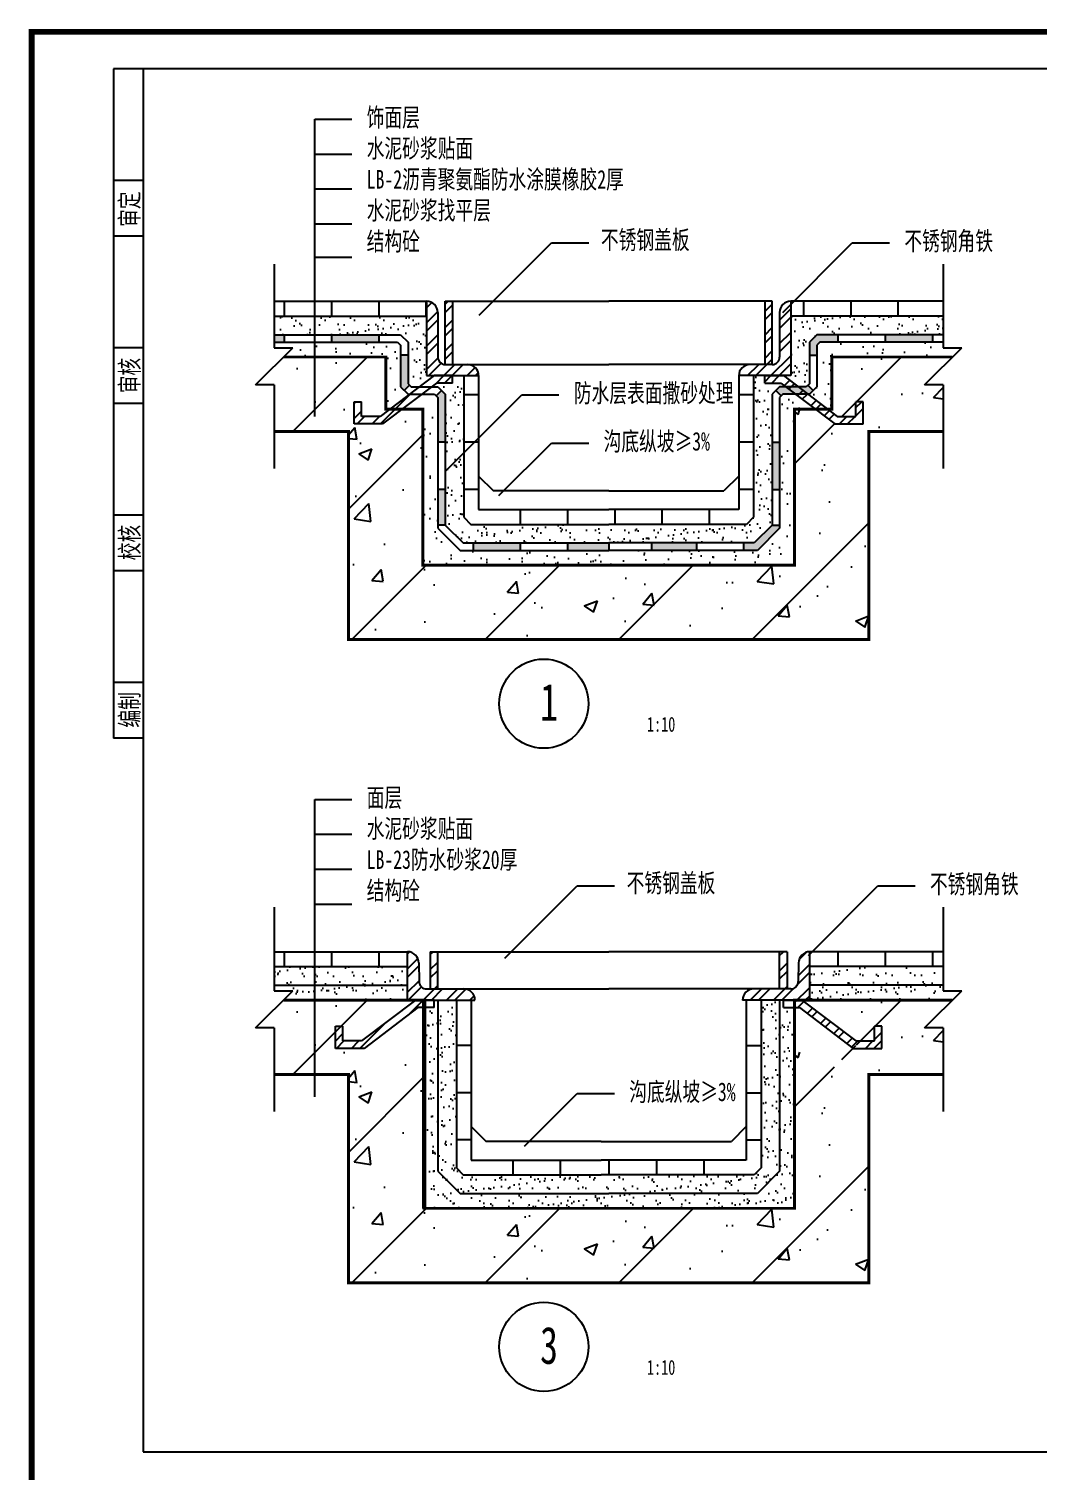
# Model space of a CAD drawing. Extents: x -1435 to -294, y -762 to 85.
# Drawn here: x -855.2 to -719.4, y -543.5 to -349.5 of the extents above; entities that cross this region are included whole.
import ezdxf

# ---------------------------------------------------------------- set-up
doc = ezdxf.new("R2010")
doc.units = 0
doc.layers.get('0').update_dxf_attribs({"linetype": 'CONTINUOUS'})
doc.styles.get("Standard").update_dxf_attribs({"font": 'SimSun.ttf', "width": 0.7, "height": 2.5})
pattern_1 = [(45, (-8, -5), (-1.571545, 1.571545), []), (45, (-8, -3.8887), (-1.571545, 1.571545), [])]
pattern_2 = [(37.5, (0, 3.5), (-0.0800016, 2.447066), [0, -1.9304, 0, -2.159, 0, -2.06375]), (7.5, (0, 3.5), (2.247616, 3.584126), [0, -1.0414, 0, -1.7399, 0, -0.66675]), (327.5, (-1.562, 3.5), (3.954962, 0.007186), [0, -0.635, 0, -2.286, 0, -2.9845]), (317.5, (-1.562, 3.5), (3.817782, 1.114647), [0, -0.3175, 0, -1.4986, 0, -1.7145])]

# ---------------------------------------------------------------- blocks, each defined once
blk = doc.blocks.new('X1')
blk.add_circle((-0.07, -0.01), 6)
at = {"insert": (-0.57, 2.69), "char_height": 5, "width": 2.34, "attachment_point": 1}
blk.add_mtext('1', dxfattribs=at)

msp = doc.modelspace()

# ---------------------------------------------------------------- hatches: boundary and pattern name
h = msp.add_hatch()
h.set_pattern_fill('STEEL', color=256, scale=0.7, style=0)
h.set_pattern_definition(pattern_1)
h.paths.add_polyline_path([(-800.2, -387.59, 0.414293), (-801.7, -386.09), (-801.7, -396.1), (-794.7, -396.1, 0.414214), (-796.2, -394.6), (-799.2, -394.6, -0.414229), (-800.2, -393.6)])
h.paths.add_polyline_path([(-752.7, -396.1), (-752.7, -386.09, 0.414293), (-754.2, -387.59), (-754.2, -393.6, -0.414229), (-755.2, -394.6), (-758.2, -394.6, 0.414214), (-759.7, -396.1)])
h.paths.add_polyline_path([(-755.2, -386.09), (-756.2, -386.09), (-756.2, -394.6), (-755.2, -394.6)], flags=16)
h.paths.add_polyline_path([(-799.2, -394.6), (-798.2, -394.6), (-798.2, -386.09), (-799.2, -386.09)], flags=16)
h = msp.add_hatch()
h.set_pattern_fill('AR-SAND', color=256, scale=0.05, style=0)
h.set_pattern_definition([(37.5, (-8, -5), (-0.0800016, 2.447066), [0, -1.9304, 0, -2.159, 0, -2.06375]), (7.5, (-8, -5), (2.247616, 3.584126), [0, -1.0414, 0, -1.7399, 0, -0.66675]), (327.5, (-9.562, -5), (3.954962, 0.007186), [0, -0.635, 0, -2.286, 0, -2.9845]), (317.5, (-9.562, -5), (3.817782, 1.114647), [0, -0.3175, 0, -1.4986, 0, -1.7145])])
h.paths.add_polyline_path([(-805.2, -390.59), (-804.2, -391.59), (-804.2, -397.19), (-803.79, -397.6), (-802.68, -397.6), (-800.7, -396.1), (-801.7, -396.1), (-801.7, -388.09), (-822.2, -388.09), (-822.2, -390.59)])
h.paths.add_polyline_path([(-796.7, -396.1), (-798.2, -396.1), (-798.2, -397.1), (-800.37, -397.1), (-801.03, -397.6), (-800.2, -397.6), (-799.2, -398.6), (-799.2, -416.19), (-796.79, -418.6), (-777.2, -418.6), (-757.62, -418.6), (-755.2, -416.19), (-755.2, -398.6), (-754.2, -397.6), (-753.38, -397.6), (-754.04, -397.1), (-756.2, -397.1), (-756.2, -396.1), (-757.7, -396.1), (-757.7, -415.15), (-758.65, -416.1), (-777.2, -416.1), (-795.76, -416.1), (-796.7, -415.15)])
h.paths.add_polyline_path([(-752.7, -396.1), (-753.7, -396.1), (-751.73, -397.6), (-750.62, -397.6), (-750.2, -397.19), (-750.2, -391.59), (-749.2, -390.59), (-732.2, -390.59), (-732.2, -388.09), (-752.7, -388.09)])
h = msp.add_hatch(color=256)
h.paths.add_polyline_path([(-800.2, -405.05), (-799.2, -405.05), (-799.2, -398.6), (-799.7, -398.1), (-800.41, -398.81), (-800.2, -399.02)])
h.paths.add_polyline_path([(-800.2, -416.19), (-799.2, -416.19), (-799.2, -411.4), (-800.2, -411.4)])
h.paths.add_polyline_path([(-789.05, -419.6), (-789.05, -418.6), (-795.4, -418.6), (-795.4, -419.6)])
h.paths.add_polyline_path([(-782.7, -418.6), (-782.7, -419.6), (-777.2, -419.6), (-777.2, -418.6)])
h.paths.add_polyline_path([(-765.36, -419.6), (-765.36, -418.6), (-771.43, -418.6), (-771.43, -419.6)])
h.paths.add_polyline_path([(-757.62, -418.6), (-759.01, -418.6), (-759.01, -419.6), (-757.2, -419.6), (-754.2, -416.6), (-754.2, -416.19), (-755.2, -416.19)])
h.paths.add_polyline_path([(-754.2, -405.05), (-755.2, -405.05), (-755.2, -411.4), (-754.2, -411.4)])
h.paths.add_polyline_path([(-753.38, -397.6), (-754.2, -397.6), (-754.7, -398.1), (-754, -398.81), (-753.79, -398.6), (-752.06, -398.6)])
h.paths.add_polyline_path([(-750.41, -397.39), (-750.62, -397.6), (-751.73, -397.6), (-750.41, -398.6), (-750.2, -398.6), (-749.7, -398.1)])
h.paths.add_polyline_path([(-752.06, -398.6), (-750.41, -398.6), (-751.73, -397.6), (-753.38, -397.6)])
h.paths.add_polyline_path([(-748.79, -391.59), (-746.31, -391.59), (-746.31, -390.59), (-749.2, -390.59), (-750.2, -391.59), (-750.2, -393.35), (-749.2, -393.35), (-749.2, -392)])
h.paths.add_polyline_path([(-739.96, -390.59), (-739.96, -391.59), (-733.61, -391.59), (-733.61, -390.59)])
h.paths.add_polyline_path([(-804.2, -393.35), (-805.2, -393.35), (-805.2, -397.6), (-804.7, -398.1), (-804, -397.39), (-804.2, -397.19)])
h.paths.add_polyline_path([(-814.45, -390.59), (-814.45, -391.59), (-808.1, -391.59), (-808.1, -390.59)])
h.paths.add_polyline_path([(-820.8, -390.59), (-822.2, -390.59), (-822.2, -391.59), (-820.8, -391.59)])
h = msp.add_hatch()
h.set_pattern_fill('AR-SAND', color=256, scale=0.07, angle=135, style=0)
h.set_pattern_definition([(172.5, (-8, 0), (-2.3432744, -2.5016694), [0, -2.70256, 0, -3.0226, 0, -2.88925]), (142.5, (-8, 0), (-5.77313, -1.323076), [0, -1.45796, 0, -2.43586, 0, -0.93345]), (102.5, (-6.4536, -1.5464), (-3.922326, 3.908099), [0, -0.889, 0, -3.2004, 0, -4.1783]), (92.5, (-6.4536, -1.5464), (-4.882855, 2.675968), [0, -0.4445, 0, -2.09804, 0, -2.4003])])
h.paths.add_polyline_path([(-800.2, -399.02), (-800.62, -398.6), (-802.34, -398.6), (-804.98, -400.6), (-802.2, -400.6), (-802.2, -421.6), (-752.2, -421.6), (-752.2, -400.6), (-749.43, -400.6), (-752.06, -398.6), (-753.79, -398.6), (-754.2, -399.02), (-754.2, -416.6), (-757.2, -419.6), (-777.2, -419.6), (-797.2, -419.6), (-800.2, -416.6)])
h.paths.add_polyline_path([(-805.2, -397.6), (-805.2, -392), (-805.62, -391.59), (-816.76, -391.59), (-816.76, -393.59), (-807.2, -393.59), (-807.2, -400.6), (-806.63, -400.6), (-804, -398.6), (-804.2, -398.6)])
h.paths.add_polyline_path([(-816.76, -391.59), (-822.2, -391.59), (-822.2, -392.34), (-819.7, -392.34), (-820.95, -393.59), (-816.76, -393.59)])
h.paths.add_polyline_path([(-732.2, -391.59), (-748.79, -391.59), (-749.2, -392), (-749.2, -397.6), (-750.2, -398.6), (-750.41, -398.6), (-747.77, -400.6), (-747.2, -400.6), (-747.2, -393.59), (-730.95, -393.59), (-729.7, -392.34), (-732.2, -392.34)])
h = msp.add_hatch()
h.set_pattern_fill('ANSI31', color=256, scale=4, style=0)
h.set_pattern_definition([(45, (-8, -5), (-8.98026, 8.98026), [])])
h.paths.add_polyline_path([(-777.2, -431.6), (-742.2, -431.6), (-742.2, -403.59), (-732.2, -403.59), (-732.2, -393.59), (-747.2, -393.59), (-747.2, -400.6), (-747.77, -400.6), (-746.45, -401.6), (-743.95, -401.6), (-743.95, -399.6), (-742.95, -399.6), (-742.95, -402.6), (-746.79, -402.6), (-749.43, -400.6), (-752.2, -400.6), (-752.2, -421.6), (-777.2, -421.6), (-802.2, -421.6), (-802.2, -400.6), (-804.98, -400.6), (-807.62, -402.6), (-811.45, -402.6), (-811.45, -399.6), (-810.45, -399.6), (-810.45, -401.6), (-807.95, -401.6), (-806.63, -400.6), (-807.2, -400.6), (-807.2, -393.59), (-822.2, -393.59), (-822.2, -403.59), (-812.2, -403.59), (-812.2, -431.6)])
h = msp.add_hatch()
h.set_pattern_fill('AR-CONC', color=256, scale=0.1, style=0)
h.set_pattern_definition([(50, (-8, -5), (18.21847, -1.5939), [1.905, -20.955]), (355, (-8, -5), (-3.5243, 19.10566), [1.524, -16.764]), (100.451, (-6.482, -5.133), (14.69425, 17.51167), [1.619, -17.809]), (46.1842, (-8, 0.08), (27.1079, -4.20423), [2.8575, -31.4325]), (96.6356, (-5.74, -0.27), (23.7404, 24.74256), [2.4285, -26.7135]), (351.184, (-8, 0.08), (23.7405, 24.7425), [2.286, -25.146]), (21, (-5.46, -1.19), (15.1615, -10.22655), [1.905, -20.955]), (326, (-5.46, -1.19), (6.1802, 18.4188), [1.524, -16.764]), (71.4514, (-4.197, -2.042), (21.34165, 8.1923), [1.619, -17.809]), (37.5, (-8, -5), (0.30886, 8.455504), [0, -16.5608, 0, -17.018, 0, -16.8275]), (7.5, (-8, -5), (6.68197, 10.01806), [0, -9.7028, 0, -16.1798, 0, -6.4135]), (327.5, (-13.664, -5), (13.55906, -0.572874), [0, -6.35, 0, -19.812, 0, -26.289]), (317.5, (-16.204, -5), (14.81292, 2.54265), [0, -8.255, 0, -13.1572, 0, -18.669])])
h.paths.add_polyline_path([(-802.2, -400.6), (-804.98, -400.6), (-807.62, -402.6), (-811.45, -402.6), (-811.45, -399.6), (-810.45, -399.6), (-810.45, -401.6), (-807.95, -401.6), (-806.63, -400.6), (-807.2, -400.6), (-807.2, -393.59), (-822.2, -393.59), (-822.2, -403.59), (-812.2, -403.59), (-812.2, -431.6), (-777.2, -431.6), (-742.2, -431.6), (-742.2, -403.59), (-732.2, -403.59), (-732.2, -393.59), (-747.2, -393.59), (-747.2, -400.6), (-747.77, -400.6), (-746.45, -401.6), (-743.95, -401.6), (-743.95, -399.6), (-742.95, -399.6), (-742.95, -402.6), (-746.79, -402.6), (-749.43, -400.6), (-752.2, -400.6), (-752.2, -421.6), (-777.2, -421.6), (-802.2, -421.6)])
h = msp.add_hatch()
h.set_pattern_fill('STEEL', color=256, scale=0.7, style=0)
h.set_pattern_definition(pattern_1)
h.paths.add_polyline_path([(-804.98, -400.6), (-806.63, -400.6), (-807.95, -401.6), (-810.45, -401.6), (-810.45, -399.6), (-811.45, -399.6), (-811.45, -402.6), (-807.62, -402.6)])
h.paths.add_polyline_path([(-802.34, -398.6), (-804, -398.6), (-806.63, -400.6), (-804.98, -400.6)])
h.paths.add_polyline_path([(-801.03, -397.6), (-802.68, -397.6), (-804, -398.6), (-802.34, -398.6)])
h.paths.add_polyline_path([(-798.2, -396.1), (-800.7, -396.1), (-802.68, -397.6), (-801.03, -397.6), (-800.37, -397.1), (-798.2, -397.1)])
h.paths.add_polyline_path([(-753.7, -396.1), (-756.2, -396.1), (-756.2, -397.1), (-754.04, -397.1), (-753.38, -397.6), (-751.73, -397.6)])
h.paths.add_polyline_path([(-751.73, -397.6), (-753.38, -397.6), (-752.06, -398.6), (-750.41, -398.6)])
h.paths.add_polyline_path([(-750.41, -398.6), (-752.06, -398.6), (-749.43, -400.6), (-747.77, -400.6)])
h.paths.add_polyline_path([(-747.77, -400.6), (-749.43, -400.6), (-746.79, -402.6), (-742.95, -402.6), (-742.95, -399.6), (-743.95, -399.6), (-743.95, -401.6), (-746.45, -401.6)])
h = msp.add_hatch()
h.set_pattern_fill('STEEL', color=256, scale=0.7, style=0)
h.set_pattern_definition([(45, (0, 3.5), (-1.571545, 1.571545), []), (45, (0, 4.6113), (-1.571545, 1.571545), [])])
h.paths.add_polyline_path([(-796.7, -478.59), (-801.7, -478.59, -0.414214), (-802.7, -477.59), (-802.75, -475.03, 0.40332), (-804.25, -473.59), (-804.25, -480.09), (-801.95, -480.09), (-795.2, -480.09, 0.414214)])
h.paths.add_polyline_path([(-750.16, -473.59, 0.40332), (-751.66, -475.03), (-751.7, -477.59, -0.414214), (-752.7, -478.59), (-757.7, -478.59, 0.414214), (-759.2, -480.09), (-750.16, -480.09)])
h.paths.add_polyline_path([(-802.87, -481.09), (-802.2, -481.09), (-802.2, -480.09), (-803.2, -480.09), (-810.45, -485.59), (-812.95, -485.59), (-812.95, -483.59), (-813.95, -483.59), (-813.95, -486.59), (-810.12, -486.59)])
h.paths.add_polyline_path([(-751.2, -480.09), (-752.2, -480.09), (-752.2, -481.09), (-751.54, -481.09), (-744.29, -486.59), (-740.45, -486.59), (-740.45, -483.59), (-741.45, -483.59), (-741.45, -485.59), (-743.95, -485.59)])
h.paths.add_polyline_path([(-753.2, -473.59), (-754.2, -473.59), (-754.2, -478.59), (-753.2, -478.59)], flags=16)
h.paths.add_polyline_path([(-800.2, -473.59), (-801.2, -473.59), (-801.2, -478.59), (-800.2, -478.59)], flags=17)
h = msp.add_hatch()
h.set_pattern_fill('AR-SAND', color=256, scale=0.05, style=0)
h.set_pattern_definition(pattern_2)
h.paths.add_polyline_path([(-804.25, -478.09), (-804.25, -475.59), (-816.76, -475.59), (-816.76, -478.09)])
h.paths.add_polyline_path([(-816.76, -475.59), (-822.2, -475.59), (-822.2, -478.09), (-816.76, -478.09)])
h.paths.add_polyline_path([(-750.16, -475.59), (-750.16, -478.09), (-732.2, -478.09), (-732.2, -475.59)])
h.paths.add_polyline_path([(-754.2, -480.09), (-756.7, -480.09), (-756.7, -502.65), (-757.65, -503.6), (-778.2, -503.6), (-796.76, -503.6), (-797.7, -502.65), (-797.7, -480.09), (-800.2, -480.09), (-800.2, -503.1), (-797.2, -506.1), (-777.2, -506.1), (-757.2, -506.1), (-754.2, -503.1)])
h = msp.add_hatch()
h.set_pattern_fill('AR-SAND', color=256, scale=0.05, style=0)
h.set_pattern_definition(pattern_2)
h.paths.add_polyline_path([(-800.2, -503.1), (-800.2, -480.09), (-800.7, -480.09), (-800.7, -481.09), (-801.95, -481.09), (-801.95, -508.1), (-752.2, -508.1), (-752.2, -481.09), (-753.7, -481.09), (-753.7, -480.09), (-754.2, -480.09), (-754.2, -503.1), (-757.2, -506.1), (-777.2, -506.1), (-797.2, -506.1)])
h.paths.add_polyline_path([(-750.16, -478.09), (-750.16, -480.09), (-730.95, -480.09), (-729.7, -478.84), (-732.2, -478.84), (-732.2, -478.09)])
h.paths.add_polyline_path([(-816.76, -478.09), (-816.76, -480.09), (-804.25, -480.09), (-804.25, -478.09)])
h.paths.add_polyline_path([(-822.2, -478.09), (-822.2, -478.84), (-819.7, -478.84), (-820.95, -480.09), (-816.76, -480.09), (-816.76, -478.09)])
h = msp.add_hatch()
h.set_pattern_fill('ANSI31', color=256, scale=4, style=0)
h.set_pattern_definition([(45, (-8, -91.5), (-8.98026, 8.98026), [])])
h.paths.add_polyline_path([(-777.2, -518.1), (-742.2, -518.1), (-742.2, -490.09), (-732.2, -490.09), (-732.2, -480.09), (-747.2, -480.09), (-747.2, -487.1), (-747.77, -487.1), (-746.45, -488.1), (-743.95, -488.1), (-743.95, -486.1), (-742.95, -486.1), (-742.95, -489.1), (-746.79, -489.1), (-749.43, -487.1), (-752.2, -487.1), (-752.2, -508.1), (-777.2, -508.1), (-802.2, -508.1), (-802.2, -487.1), (-804.98, -487.1), (-807.62, -489.1), (-811.45, -489.1), (-811.45, -486.1), (-810.45, -486.1), (-810.45, -488.1), (-807.95, -488.1), (-806.63, -487.1), (-807.2, -487.1), (-807.2, -480.09), (-822.2, -480.09), (-822.2, -490.09), (-812.2, -490.09), (-812.2, -518.1)])
h = msp.add_hatch()
h.set_pattern_fill('AR-CONC', color=256, scale=0.1, style=0)
h.set_pattern_definition([(50, (-8, -91.5), (18.21847, -1.5939), [1.905, -20.955]), (355, (-8, -91.5), (-3.5243, 19.10566), [1.524, -16.764]), (100.451, (-6.482, -91.633), (14.69425, 17.51167), [1.619, -17.809]), (46.1842, (-8, -86.42), (27.1079, -4.20423), [2.8575, -31.4325]), (96.6356, (-5.74, -86.77), (23.7404, 24.74256), [2.4285, -26.7135]), (351.184, (-8, -86.42), (23.7405, 24.7425), [2.286, -25.146]), (21, (-5.46, -87.69), (15.1615, -10.22655), [1.905, -20.955]), (326, (-5.46, -87.69), (6.1802, 18.4188), [1.524, -16.764]), (71.4514, (-4.197, -88.542), (21.34165, 8.1923), [1.619, -17.809]), (37.5, (-8, -91.5), (0.30886, 8.455504), [0, -16.5608, 0, -17.018, 0, -16.8275]), (7.5, (-8, -91.5), (6.68197, 10.01806), [0, -9.7028, 0, -16.1798, 0, -6.4135]), (327.5, (-13.664, -91.5), (13.55906, -0.572874), [0, -6.35, 0, -19.812, 0, -26.289]), (317.5, (-16.204, -91.5), (14.81292, 2.54265), [0, -8.255, 0, -13.1572, 0, -18.669])])
h.paths.add_polyline_path([(-802.2, -487.1), (-804.98, -487.1), (-807.62, -489.1), (-811.45, -489.1), (-811.45, -486.1), (-810.45, -486.1), (-810.45, -488.1), (-807.95, -488.1), (-806.63, -487.1), (-807.2, -487.1), (-807.2, -480.09), (-822.2, -480.09), (-822.2, -490.09), (-812.2, -490.09), (-812.2, -518.1), (-777.2, -518.1), (-742.2, -518.1), (-742.2, -490.09), (-732.2, -490.09), (-732.2, -480.09), (-747.2, -480.09), (-747.2, -487.1), (-747.77, -487.1), (-746.45, -488.1), (-743.95, -488.1), (-743.95, -486.1), (-742.95, -486.1), (-742.95, -489.1), (-746.79, -489.1), (-749.43, -487.1), (-752.2, -487.1), (-752.2, -508.1), (-777.2, -508.1), (-802.2, -508.1)])

# ---------------------------------------------------------------- linework, layer by layer
for p, q in [((-589.82, -354.85), (-843.82, -354.85)), ((-843.82, -354.85), (-843.82, -444.85)), ((-839.82, -354.85), (-839.82, -540.85)), ((-816.76, -401.6), (-816.76, -361.6)), ((-816.76, -361.6), (-811.76, -361.6)), ((-816.76, -366.29), (-811.76, -366.29)), ((-839.82, -369.85), (-843.82, -369.85)), ((-816.76, -370.99), (-811.76, -370.99)), ((-816.76, -375.68), (-811.76, -375.68)), ((-839.82, -377.35), (-843.82, -377.35)), ((-794.62, -387.95), (-784.89, -378.23)), ((-784.89, -378.23), (-779.89, -378.23)), ((-753.79, -387.59), (-744.43, -378.23)), ((-744.43, -378.23), (-739.43, -378.23)), ((-816.76, -380.16), (-811.76, -380.16)), ((-822.2, -381.09), (-822.2, -392.34)), ((-732.2, -381.09), (-732.2, -392.34)), ((-822.2, -386.09), (-801.7, -386.09)), ((-820.8, -388.09), (-820.8, -386.09)), ((-814.45, -388.09), (-814.45, -386.09)), ((-808.1, -388.09), (-808.1, -386.09)), ((-801.75, -388.09), (-801.75, -386.09)), ((-801.7, -386.09), (-801.7, -396.1)), ((-800.2, -387.59), (-800.2, -393.6)), ((-799.2, -394.6), (-799.2, -386.09)), ((-799.2, -386.09), (-798.2, -386.09)), ((-798.2, -386.09), (-798.2, -394.6)), ((-798.2, -386.09), (-777.2, -386.09)), ((-756.2, -386.09), (-777.2, -386.09)), ((-756.2, -386.09), (-756.2, -394.6)), ((-755.2, -386.09), (-756.2, -386.09)), ((-755.2, -394.6), (-755.2, -386.09)), ((-754.2, -387.59), (-754.2, -393.6)), ((-732.2, -386.09), (-752.7, -386.09)), ((-752.7, -386.09), (-752.7, -396.1)), ((-750.95, -388.09), (-750.95, -386.09)), ((-744.6, -388.09), (-744.6, -386.09)), ((-738.25, -388.09), (-738.25, -386.09)), ((-822.2, -388.09), (-801.7, -388.09)), ((-732.2, -388.09), (-752.7, -388.09)), ((-822.2, -390.59), (-805.2, -390.59)), ((-822.2, -391.59), (-805.62, -391.59)), ((-820.8, -391.59), (-820.8, -390.59)), ((-814.45, -391.59), (-814.45, -390.59)), ((-808.1, -391.59), (-808.1, -390.59)), ((-805.62, -391.59), (-805.2, -392)), ((-805.2, -390.59), (-804.2, -391.59)), ((-804.2, -391.59), (-804.2, -397.19)), ((-749.2, -390.59), (-750.2, -391.59)), ((-750.2, -391.59), (-750.2, -397.19)), ((-732.2, -390.59), (-749.2, -390.59)), ((-748.79, -391.59), (-749.2, -392)), ((-732.2, -391.59), (-748.79, -391.59)), ((-746.31, -391.59), (-746.31, -390.59)), ((-739.96, -391.59), (-739.96, -390.59)), ((-733.61, -391.59), (-733.61, -390.59)), ((-839.82, -392.35), (-843.82, -392.35)), ((-824.7, -397.34), (-819.7, -392.34)), ((-822.2, -392.34), (-819.7, -392.34)), ((-820.95, -393.59), (-807.2, -393.59)), ((-807.2, -393.59), (-807.2, -400.6)), ((-805.2, -392), (-805.2, -397.6)), ((-804.2, -393.35), (-805.2, -393.35)), ((-750.2, -393.35), (-749.2, -393.35)), ((-749.2, -392), (-749.2, -397.6)), ((-732.2, -393.59), (-747.2, -393.59)), ((-747.2, -393.59), (-747.2, -400.6)), ((-734.7, -397.34), (-729.7, -392.34)), ((-732.2, -392.34), (-729.7, -392.34)), ((-799.2, -394.6), (-796.2, -394.6)), ((-799.2, -394.6), (-777.2, -394.6)), ((-755.2, -394.6), (-777.2, -394.6)), ((-755.2, -394.6), (-758.2, -394.6)), ((-822.2, -397.34), (-824.7, -397.34)), ((-822.2, -397.34), (-822.2, -408.59)), ((-805.2, -397.6), (-804.2, -398.6)), ((-804, -397.39), (-804.7, -398.1)), ((-804.2, -397.19), (-803.79, -397.6)), ((-803.79, -397.6), (-800.2, -397.6)), ((-801.7, -396.1), (-794.7, -396.1)), ((-800.2, -397.6), (-799.2, -398.6)), ((-798.2, -397.1), (-798.2, -396.1)), ((-796.7, -396.1), (-796.7, -415.15)), ((-794.7, -396.1), (-794.7, -414.1)), ((-752.7, -396.1), (-759.7, -396.1)), ((-759.7, -396.1), (-759.7, -414.1)), ((-757.7, -396.1), (-757.7, -415.15)), ((-756.2, -397.1), (-756.2, -396.1)), ((-754.2, -397.6), (-755.2, -398.6)), ((-750.62, -397.6), (-754.2, -397.6)), ((-750.2, -397.19), (-750.62, -397.6)), ((-750.41, -397.39), (-749.7, -398.1)), ((-749.2, -397.6), (-750.2, -398.6)), ((-732.2, -397.34), (-734.7, -397.34)), ((-732.2, -397.34), (-732.2, -408.59)), ((-811.45, -399.6), (-810.45, -399.6)), ((-804.2, -398.6), (-800.62, -398.6)), ((-800.62, -398.6), (-800.2, -399.02)), ((-800.41, -398.81), (-799.7, -398.1)), ((-800.2, -399.02), (-800.2, -416.6)), ((-799.2, -398.6), (-799.2, -416.19)), ((-799.2, -408.99), (-788.89, -398.68)), ((-794.7, -398.7), (-796.7, -398.7)), ((-788.89, -398.68), (-783.89, -398.68)), ((-757.7, -398.7), (-759.7, -398.7)), ((-755.2, -398.6), (-755.2, -416.19)), ((-754, -398.81), (-754.7, -398.1)), ((-753.79, -398.6), (-754.2, -399.02)), ((-754.2, -399.02), (-754.2, -416.6)), ((-750.2, -398.6), (-753.79, -398.6)), ((-742.95, -399.6), (-743.95, -399.6)), ((-839.82, -399.85), (-843.82, -399.85)), ((-807.2, -400.6), (-802.2, -400.6)), ((-802.2, -400.6), (-802.2, -421.6)), ((-752.2, -400.6), (-752.2, -421.6)), ((-747.2, -400.6), (-752.2, -400.6)), ((-822.2, -403.59), (-812.2, -403.59)), ((-812.2, -403.59), (-812.2, -431.6)), ((-799.2, -405.05), (-800.2, -405.05)), ((-794.7, -405.05), (-796.7, -405.05)), ((-791.96, -412.24), (-784.89, -405.17)), ((-784.89, -405.17), (-779.89, -405.17)), ((-757.7, -405.05), (-759.7, -405.05)), ((-755.2, -405.05), (-754.2, -405.05)), ((-732.2, -403.59), (-742.2, -403.59)), ((-742.2, -403.59), (-742.2, -431.6)), ((-794.7, -409.6), (-792.7, -411.6)), ((-759.7, -409.6), (-761.7, -411.6)), ((-799.2, -411.4), (-800.2, -411.4)), ((-794.7, -411.4), (-796.7, -411.4)), ((-777.2, -411.6), (-792.7, -411.6)), ((-777.2, -411.6), (-761.7, -411.6)), ((-757.7, -411.4), (-759.7, -411.4)), ((-755.2, -411.4), (-754.2, -411.4)), ((-839.82, -414.85), (-843.82, -414.85)), ((-796.7, -415.15), (-795.76, -416.1)), ((-794.7, -414.1), (-777.2, -414.1)), ((-789.05, -416.1), (-789.05, -414.1)), ((-782.7, -416.1), (-782.7, -414.1)), ((-759.7, -414.1), (-777.2, -414.1)), ((-776.35, -416.1), (-776.35, -414.1)), ((-770, -416.1), (-770, -414.1)), ((-763.65, -416.1), (-763.65, -414.1)), ((-757.7, -415.15), (-758.65, -416.1)), ((-799.2, -416.19), (-800.2, -416.19)), ((-800.2, -416.6), (-797.2, -419.6)), ((-799.2, -416.19), (-796.79, -418.6)), ((-795.76, -416.1), (-777.2, -416.1)), ((-758.65, -416.1), (-777.2, -416.1)), ((-755.2, -416.19), (-757.62, -418.6)), ((-754.2, -416.6), (-757.2, -419.6)), ((-755.2, -416.19), (-754.2, -416.19)), ((-796.79, -418.6), (-777.2, -418.6)), ((-795.4, -419.6), (-795.4, -418.6)), ((-789.05, -419.6), (-789.05, -418.6)), ((-782.7, -419.6), (-782.7, -418.6)), ((-757.62, -418.6), (-777.2, -418.6)), ((-777.2, -418.6), (-777.2, -419.6)), ((-771.43, -418.58), (-771.43, -419.62)), ((-765.36, -419.6), (-765.36, -418.6)), ((-759.01, -419.6), (-759.01, -418.6)), ((-797.2, -419.6), (-777.2, -419.6)), ((-757.2, -419.6), (-777.2, -419.6)), ((-839.82, -422.35), (-843.82, -422.35)), ((-802.2, -421.6), (-777.2, -421.6)), ((-752.2, -421.6), (-777.2, -421.6)), ((-812.2, -431.6), (-777.2, -431.6)), ((-742.2, -431.6), (-777.2, -431.6)), ((-839.82, -437.35), (-843.82, -437.35)), ((-839.82, -444.85), (-843.82, -444.85)), ((-816.76, -493.1), (-816.76, -453.1)), ((-816.76, -453.1), (-811.76, -453.1)), ((-816.76, -457.79), (-811.76, -457.79)), ((-816.76, -462.49), (-811.76, -462.49)), ((-791.16, -474.45), (-781.44, -464.73)), ((-781.44, -464.73), (-776.44, -464.73)), ((-750.34, -474.09), (-740.98, -464.73)), ((-740.98, -464.73), (-735.98, -464.73)), ((-816.76, -467.18), (-811.76, -467.18)), ((-822.2, -467.59), (-822.2, -478.84)), ((-732.2, -467.59), (-732.2, -478.84)), ((-822.2, -473.59), (-804.25, -473.59)), ((-820.8, -475.59), (-820.8, -473.59)), ((-814.45, -475.59), (-814.45, -473.59)), ((-808.1, -475.59), (-808.1, -473.59)), ((-804.25, -480.09), (-804.25, -473.59)), ((-802.75, -475.09), (-802.7, -477.59)), ((-801.2, -473.59), (-777.2, -473.59)), ((-801.2, -473.59), (-801.2, -478.59)), ((-800.2, -478.59), (-800.2, -473.59)), ((-753.2, -473.59), (-777.2, -473.59)), ((-754.2, -478.59), (-754.2, -473.59)), ((-753.2, -473.59), (-753.2, -478.59)), ((-751.66, -475.09), (-751.7, -477.59)), ((-732.2, -473.59), (-750.16, -473.59)), ((-750.16, -480.09), (-750.16, -473.59)), ((-746.31, -475.59), (-746.31, -473.59)), ((-739.96, -475.59), (-739.96, -473.59)), ((-733.61, -475.59), (-733.61, -473.59)), ((-822.2, -475.59), (-804.25, -475.59)), ((-732.2, -475.59), (-750.16, -475.59)), ((-824.7, -483.84), (-819.7, -478.84)), ((-822.2, -478.09), (-804.25, -478.09)), ((-822.2, -478.84), (-819.7, -478.84)), ((-801.7, -478.59), (-777.2, -478.59)), ((-752.7, -478.59), (-777.2, -478.59)), ((-732.2, -478.09), (-750.16, -478.09)), ((-734.7, -483.84), (-729.7, -478.84)), ((-732.2, -478.84), (-729.7, -478.84)), ((-820.95, -480.09), (-802.2, -480.09)), ((-804.2, -480.09), (-795.2, -480.09)), ((-802.2, -480.09), (-802.2, -508.1)), ((-800.7, -481.09), (-800.7, -480.09)), ((-800.2, -480.09), (-800.2, -503.1)), ((-797.7, -480.09), (-797.7, -502.65)), ((-795.7, -480.09), (-795.7, -501.6)), ((-750.2, -480.09), (-759.2, -480.09)), ((-758.7, -480.09), (-758.7, -501.6)), ((-756.7, -480.09), (-756.7, -502.65)), ((-754.2, -480.09), (-754.2, -503.1)), ((-753.7, -481.09), (-753.7, -480.09)), ((-730.95, -480.09), (-752.2, -480.09)), ((-752.2, -480.09), (-752.2, -508.1)), ((-822.2, -483.84), (-824.7, -483.84)), ((-822.2, -483.84), (-822.2, -495.09)), ((-813.95, -483.59), (-812.95, -483.59)), ((-740.45, -483.59), (-741.45, -483.59)), ((-732.2, -483.84), (-734.7, -483.84)), ((-732.2, -483.84), (-732.2, -495.09)), ((-795.7, -486.2), (-797.7, -486.2)), ((-758.7, -486.2), (-756.7, -486.2)), ((-822.2, -490.09), (-812.2, -490.09)), ((-812.2, -490.09), (-812.2, -518.1)), ((-742.2, -490.09), (-742.2, -518.1)), ((-732.2, -490.09), (-742.2, -490.09)), ((-795.7, -492.55), (-797.7, -492.55)), ((-788.51, -499.74), (-781.44, -492.67)), ((-781.44, -492.67), (-776.44, -492.67)), ((-758.7, -492.55), (-756.7, -492.55)), ((-795.7, -497.1), (-793.7, -499.1)), ((-758.7, -497.1), (-760.7, -499.1)), ((-795.7, -498.9), (-797.7, -498.9)), ((-778.2, -499.1), (-793.7, -499.1)), ((-778.2, -499.1), (-760.7, -499.1)), ((-758.7, -498.9), (-756.7, -498.9)), ((-795.7, -501.6), (-778.2, -501.6)), ((-790.05, -503.6), (-790.05, -501.6)), ((-783.7, -503.6), (-783.7, -501.6)), ((-758.7, -501.6), (-778.2, -501.6)), ((-777.2, -501.6), (-777.2, -503.6)), ((-770.71, -503.6), (-770.71, -501.6)), ((-764.36, -503.6), (-764.36, -501.6)), ((-800.2, -503.1), (-797.2, -506.1)), ((-797.7, -502.65), (-796.76, -503.6)), ((-796.76, -503.6), (-778.2, -503.6)), ((-757.65, -503.6), (-778.2, -503.6)), ((-756.7, -502.65), (-757.65, -503.6)), ((-754.2, -503.1), (-757.2, -506.1)), ((-797.2, -506.1), (-777.2, -506.1)), ((-757.2, -506.1), (-777.2, -506.1)), ((-802.2, -508.1), (-777.2, -508.1)), ((-752.2, -508.1), (-777.2, -508.1)), ((-812.2, -518.1), (-777.2, -518.1)), ((-742.2, -518.1), (-777.2, -518.1)), ((-839.82, -540.85), (-589.82, -540.85))]:
    msp.add_line(p, q)
at = {"ltscale": 5}
for p, q in [((-800.7, -396.1), (-807.95, -401.6)), ((-800.37, -397.1), (-807.62, -402.6)), ((-798.2, -396.1), (-800.7, -396.1)), ((-798.2, -397.1), (-800.37, -397.1)), ((-756.2, -396.1), (-753.7, -396.1)), ((-756.2, -397.1), (-754.04, -397.1)), ((-754.04, -397.1), (-746.79, -402.6)), ((-753.7, -396.1), (-746.45, -401.6)), ((-811.45, -402.6), (-811.45, -399.6)), ((-810.45, -401.6), (-810.45, -399.6)), ((-743.95, -401.6), (-743.95, -399.6)), ((-742.95, -402.6), (-742.95, -399.6)), ((-807.62, -402.6), (-811.45, -402.6)), ((-807.95, -401.6), (-810.45, -401.6)), ((-746.79, -402.6), (-742.95, -402.6)), ((-746.45, -401.6), (-743.95, -401.6)), ((-803.2, -480.09), (-810.45, -485.59)), ((-802.87, -481.09), (-810.12, -486.59)), ((-800.7, -480.09), (-803.2, -480.09)), ((-800.7, -481.09), (-802.87, -481.09)), ((-753.7, -480.09), (-751.2, -480.09)), ((-753.7, -481.09), (-751.54, -481.09)), ((-751.54, -481.09), (-744.29, -486.59)), ((-751.2, -480.09), (-743.95, -485.59)), ((-813.95, -486.59), (-813.95, -483.59)), ((-812.95, -485.59), (-812.95, -483.59)), ((-741.45, -485.59), (-741.45, -483.59)), ((-740.45, -486.59), (-740.45, -483.59)), ((-810.12, -486.59), (-813.95, -486.59)), ((-810.45, -485.59), (-812.95, -485.59)), ((-744.29, -486.59), (-740.45, -486.59)), ((-743.95, -485.59), (-741.45, -485.59))]:
    msp.add_line(p, q, dxfattribs=at)
for points, const_width in [([(-854.82, -545.85), (-584.82, -545.85), (-584.82, -349.85), (-854.82, -349.85), (-854.82, -545.85)], 0.8), ([(-820.95, -393.59), (-807.2, -393.59), (-807.2, -400.6), (-802.2, -400.6), (-802.2, -421.6), (-752.2, -421.6), (-752.2, -400.6), (-747.2, -400.6), (-747.2, -393.59), (-730.95, -393.59)], 0.4), ([(-732.2, -403.59), (-742.2, -403.59), (-742.2, -431.6), (-812.2, -431.6), (-812.2, -403.59), (-822.2, -403.59)], 0.4), ([(-820.95, -480.09), (-801.95, -480.09), (-801.95, -508.1), (-752.2, -508.1), (-752.2, -480.09), (-730.95, -480.09)], 0.4), ([(-732.2, -490.09), (-742.2, -490.09), (-742.2, -518.1), (-812.2, -518.1), (-812.2, -490.09), (-822.2, -490.09)], 0.4)]:
    msp.add_lwpolyline(points, dxfattribs=dict(const_width=const_width))
msp.add_circle((-785.92, -526.72), 6)
for centre, radius, start, end in [((-801.7, -387.59), 1.5, 0, 90), ((-752.7, -387.59), 1.5, 90, 180), ((-799.2, -393.6), 1, 180, 270), ((-755.2, -393.6), 1, 270, 0), ((-796.2, -396.1), 1.5, 0, 90), ((-758.2, -396.1), 1.5, 90, 180), ((-804.25, -475.09), 1.5, 0, 90), ((-750.16, -475.09), 1.5, 90, 180), ((-801.7, -477.59), 1, 180, 270), ((-796.7, -480.09), 1.5, 0, 90), ((-757.7, -480.09), 1.5, 90, 180), ((-752.7, -477.59), 1, 270, 360)]:
    msp.add_arc(centre, radius, start, end)

# ---------------------------------------------------------------- block references
msp.add_blockref('X1', (-785.85, -440.21))

# ---------------------------------------------------------------- texts
at = {"attachment_point": 1}
for s, insert, char_height, width in [('饰面层\\P水泥砂浆贴面\\PLB-2沥青聚氨酯防水涂膜橡胶2厚\\P水泥砂浆找平层\\P结构砼', (-809.76, -360.1), 2.5, 50), ('不锈钢盖板', (-778.25, -376.58), 2.5, 50.3536), ('不锈钢角铁', (-737.43, -376.73), 2.5, 50), ('沟底纵坡≥3%', (-777.89, -403.67), 2.5, 20), ('1:10', (-772.05, -441.99), 2, 12), ('面层\\P水泥砂浆贴面\\PLB-23防水砂浆20厚\\P结构砼', (-809.76, -451.6), 2.5, 50), ('不锈钢盖板', (-774.79, -463.08), 2.5, 50.3536), ('不锈钢角铁', (-733.98, -463.23), 2.5, 50), ('沟底纵坡≥3%', (-774.44, -491.17), 2.5, 20), ('3', (-786.42, -524.02), 5, 2.34), ('1:10', (-772.05, -528.49), 2, 12)]:
    msp.add_mtext(s, dxfattribs=dict(at, insert=insert, char_height=char_height, width=width))
at = {"char_height": 2.5, "width": 18.801, "attachment_point": 7, "rotation": 90}
for s, insert in [('审定', (-840.14, -376.09)), ('审核', (-840.14, -398.47)), ('校核', (-840.14, -420.93)), ('编制', (-840.14, -443.44))]:
    msp.add_mtext(s, dxfattribs=dict(at, insert=insert))
at = {"insert": (-781.89, -397.18), "char_height": 2.5, "attachment_point": 1}
msp.add_mtext('防水层表面撒砂处理', dxfattribs=at)

doc.saveas('drawing.dxf')
